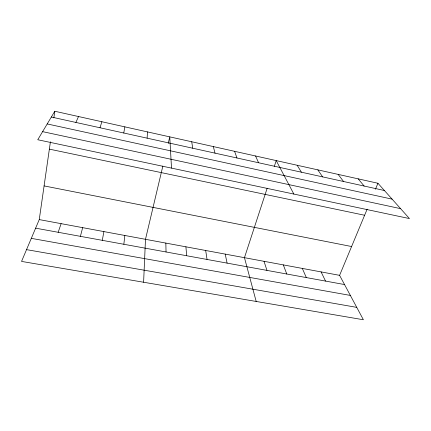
<?xml version="1.0" encoding="UTF-8"?>
<svg xmlns="http://www.w3.org/2000/svg" width="431" height="431" viewBox="0 0 431 431"><rect width="100%" height="100%" fill="white"/><g stroke="black" fill="none" stroke-linecap="round" stroke-linejoin="round"><path stroke-width="0.65" d="M143.609 282.246L145.484 239.313L162.843 166.086M147.127 138.162L147.488 131.902M123.848 244.269L124.845 235.482M367.142 209.186L339.596 275.339L363.381 319.748L21.55 261.412L39.253 219.594L50.416 141.799M53.848 117.879L54.796 111.252L377.939 183.256L409.45 218.576L37.761 139.746L54.796 111.252M123.762 133.007L124.855 126.859M102.282 240.336L103.909 231.598M168.23 143.34L169.766 136.869L171.506 168.112M80.392 236.339L82.666 227.654M100.014 127.765L101.872 121.741M267.177 188.223L244.458 257.679L256.186 301.458M274.348 166.301L276.212 160.591L293.85 194.058M58.174 232.282L61.121 223.657M375.439 189.263L377.939 183.256M75.878 122.442L78.523 116.537M26.539 249.635L356.749 307.368M31.312 238.359L350.355 295.429M35.622 228.166L344.525 284.552M39.253 219.594L339.596 275.339M44.086 185.906L351.594 246.527M49.36 149.131L364.61 215.258M42.604 131.638L400.598 208.652M47.211 123.939L392.108 199.138M51.343 117.027L384.42 190.518M358.199 178.854L364.136 186.047M338.157 174.393L343.545 181.499M317.819 169.862L322.636 176.888M297.174 165.262L301.398 172.201M321.09 271.902L325.55 281.087M255.561 155.984L258.562 162.751M302.325 268.421L306.301 277.569M283.307 264.893L286.777 274.008M234.599 151.313L236.964 157.983M264.02 261.31L266.972 270.393M213.313 146.572L215.031 153.145M225.208 254.107L227.099 263.115M191.709 141.756L192.754 148.232M205.689 250.486L207.042 259.457M185.901 246.812L186.688 255.739M165.838 243.089L166.043 251.973"/></g></svg>
